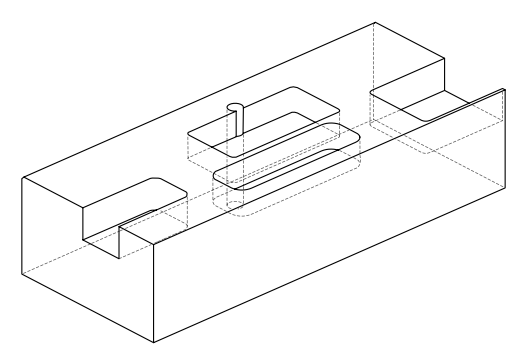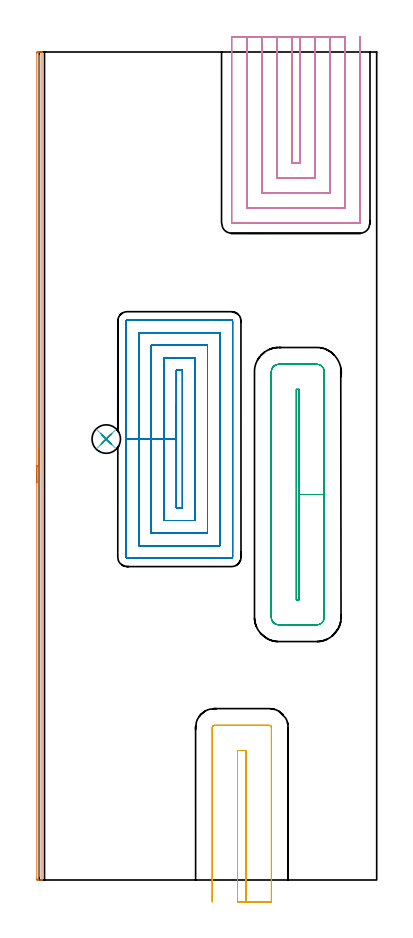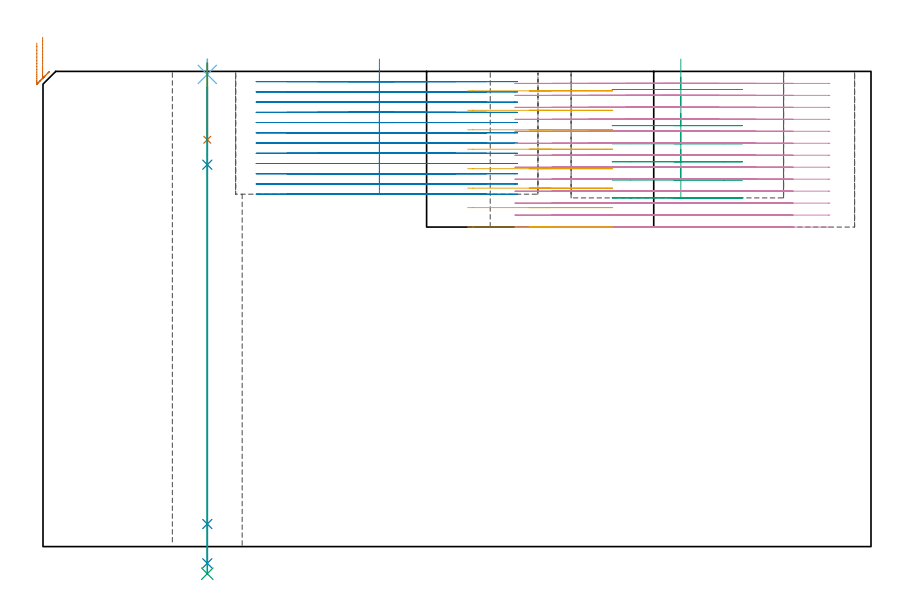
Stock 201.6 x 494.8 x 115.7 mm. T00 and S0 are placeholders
(PLAN: 9 operations, 8 tool changes, 102.4 min)
(1 AREA_MILL | FG_CHAMFER_SURFACE | UGT0205_001 | 8.06 min | 2378 mm3)
(2 MILL_RECTANGULAR_POCKET | POCKET_RECTANGULAR_STRAIGHT | NXT0201_013 | Follow Part, ap 2.5, ae 75% | 36.8 min | 334381 mm3)
(3 MILL_RECTANGULAR_POCKET_1 | POCKET_RECTANGULAR_STRAIGHT_1 | UGT0201_094 | Follow Part, ap 5, ae 75% | 9.76 min | 274281 mm3)
(4 MILL_SLOT | SLOT_PARTIAL_RECTANGULAR | NXT0201_011 | Follow Part, ap 3, ae 75% | 38.87 min | 363758 mm3)
(5 MILL_SLOT_1 | SLOT_PARTIAL_RECTANGULAR_1 | UGT0201_094 | Follow Part, ap 5, ae 75% | 7.76 min | 212583 mm3)
(6 SPOT_DRILL | STEP1HOLE | NXT0321_9005460120000 | 0.03 min | 43 mm3)
(7 DRILL_BLIND_HOLE_INTO_CENTER | STEP1HOLE | NXT0301_082 | 0.08 min | 1520 mm3)
(8 GUN_DRILL_THROUGH_HOLE | STEP1HOLE | UGT0307_008 | 0.58 min | 9491 mm3)
(9 DRILL_TO_ENLARGE_THROUGH_HOLE | STEP1HOLE | UGT0301_044 | 0.5 min | 14907 mm3)
(TOOL UGT0205_001 | Chamfer Mill 20 x 3 x 45 deg. | D20 FL50 Z2)
(TOOL NXT0201_013 | ENDMILL 10mm | D10 FL30 Z4)
(TOOL UGT0201_094 | End mill 20 mm | D20 FL38 Z4)
(TOOL NXT0201_011 | ENDMILL 12mm [2P460-1200-NA 1630] | D12 FL38 Z6)
(TOOL NXT0321_9005460120000 | NC Spot Drill, 142deg, 12mm, Carbide, Uncoated | D12 PA142 FL30 Z2)
(TOOL NXT0301_082 | Carbide Drill 11.1mm [860.1-1110-033A1-MM 2214] | D11.1 PA140 FL55 Z2)
(TOOL UGT0307_008 | Gun Drill 11 mm | D11 PA130 FL24 Z1)
(TOOL UGT0301_044 | Twist Drill 17 mm | D17 PA118 FL125 Z2)
(OP 1 AREA_MILL)
G17 G21 G94 G90
T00 M6
G54
G17 G0 G90 X-1.5 Y237.4 S1061 M3
G43 Z125.7 H0
Z122.6
G94 G1 Y237.438 Z121.728 F250.
Y237.552 Z120.864
Y237.741 Z120.012
Y238.003 Z119.18
Y238.337 Z118.374
Y238.74 Z117.6
Y239.208 Z116.864
Y239.739 Z116.172
Y240.329 Z115.529
Y240.972 Z114.94
Y241.664 Z114.409
Y242.4 Z113.94
Y243.174 Z113.537
Y243.98 Z113.203
Y244.812 Z112.941
Y245.663 Z112.752
Y246.528 Z112.638
Y247.4 Z112.6
Y494.171
X-1.498 Y494.427
X-1.493 Y494.79 Z112.601
X-1.25 Y494.8 Z112.844
X-0.735 Z113.361
X-0.383 Z113.712
X0.132 Z114.228
X0.484 Z114.578
X1.187 Z115.287
X1.398 Z115.497
X1.499 Y494.799 Z115.591
X1.555 Y494.797 Z115.646
X1.597 Y494.79 Z115.688
X1.6 Y494.618 Z115.7
Y0.181
X1.597 Y0.01 Z115.688
X1.5 Y0.002 Z115.592
X1.398 Y0. Z115.497
X1.187 Z115.287
X0.484 Z114.578
X-0.735 Z113.361
X-1.115 Z112.98
X-1.25 Y0.002 Z112.844
X-1.493 Y0.01 Z112.601
X-1.498 Y0.373 Z112.6
X-1.5 Y0.628
Y0.886
Y247.4
X-0.086 Z114.014
X-0.085 Y492.383 Z114.015
X-0.083 Y492.663 Z114.017
X-0.081 Y492.75 Z114.019
X-0.079 Y492.784 Z114.021
X-0.064 Y492.79 Z114.036
X0.084 Y492.796 Z114.184
X0.167 Y492.79 Z114.267
X0.179 Y492.784 Z114.279
X0.181 Y492.757 Z114.281
X0.184 Y492.692 Z114.284
X0.185 Y492.383 Z114.285
X0.186 Y492.076 Z114.286
Y2.724
X0.184 Y2.417 Z114.284
X0.182 Y2.208 Z114.282
X0.179 Y2.028 Z114.279
X0.012 Y2.009 Z114.112
X-0.067 Y2.01 Z114.033
X-0.079 Y2.016 Z114.021
X-0.081 Y2.043 Z114.019
X-0.084 Y2.108 Z114.016
X-0.085 Y2.417 Z114.015
X-0.086 Y2.697 Z114.014
Y247.4
Y248.271 Z114.052
Y249.136 Z114.166
Y249.988 Z114.355
Y250.82 Z114.617
Y251.626 Z114.951
Y252.4 Z115.354
Y253.136 Z115.823
Y253.828 Z116.354
Y254.471 Z116.943
Y255.06 Z117.586
Y255.591 Z118.279
Y256.06 Z119.014
Y256.463 Z119.788
Y256.797 Z120.594
Y257.059 Z121.426
Y257.248 Z122.278
Y257.362 Z123.143
Y257.4 Z124.014
G0 Z125.7
M5
M2
(OP 2 MILL_RECTANGULAR_POCKET)
G17 G21 G94 G90
T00 M6
G54
G17 G0 G90 X81.9 Y283.945 S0 M3
G43 Z125.7 H0
Z118.7
G94 G1 Y268.464 Z114.552 F250.
Y263.45 Z113.208
Y222.3 F500.
X85.5
Y304.6
X81.9
Y268.464
Y263.45
X74.4
Y214.8
X93.
Y312.1
X74.4
Y263.45
X66.9
Y207.3
X100.5
Y319.6
X66.9
Y263.45
X59.4
Y199.8
X108.
Y327.1
X59.4
Y263.45
X51.9
Y192.9
G3 X52.5 Y192.3 R0.6
G1 X114.9
G3 X115.5 Y192.9 R0.6
G1 Y334.
G3 X114.9 Y334.6 R0.6
G1 X52.5
G3 X51.9 Y334. R0.6
G1 Y263.45
Y262.45
G0 X81.9 Y283.945 Z116.208
G1 Y268.464 Z112.06 F250.
Y263.45 Z110.717
Y222.3 F500.
X85.5
Y304.6
X81.9
Y268.464
Y263.45
X74.4
Y214.8
X93.
Y312.1
X74.4
Y263.45
X66.9
Y207.3
X100.5
Y319.6
X66.9
Y263.45
X59.4
Y199.8
X108.
Y327.1
X59.4
Y263.45
X51.9
Y192.9
G3 X52.5 Y192.3 R0.6
G1 X114.9
G3 X115.5 Y192.9 R0.6
G1 Y334.
G3 X114.9 Y334.6 R0.6
G1 X52.5
G3 X51.9 Y334. R0.6
G1 Y263.45
Y262.45
G0 X81.9 Y283.945 Z113.717
G1 Y268.464 Z109.568 F250.
Y263.45 Z108.225
Y222.3 F500.
X85.5
Y304.6
X81.9
Y268.464
Y263.45
X74.4
Y214.8
X93.
Y312.1
X74.4
Y263.45
X66.9
Y207.3
X100.5
Y319.6
X66.9
Y263.45
X59.4
Y199.8
X108.
Y327.1
X59.4
Y263.45
X51.9
Y192.9
G3 X52.5 Y192.3 R0.6
G1 X114.9
G3 X115.5 Y192.9 R0.6
G1 Y334.
G3 X114.9 Y334.6 R0.6
G1 X52.5
G3 X51.9 Y334. R0.6
G1 Y263.45
Y262.45
G0 X81.9 Y283.945 Z111.225
G1 Y268.464 Z107.077 F250.
Y263.45 Z105.733
Y222.3 F500.
X85.5
Y304.6
X81.9
Y268.464
Y263.45
X74.4
Y214.8
X93.
Y312.1
X74.4
Y263.45
X66.9
Y207.3
X100.5
Y319.6
X66.9
Y263.45
X59.4
Y199.8
X108.
Y327.1
X59.4
Y263.45
X51.9
Y192.9
G3 X52.5 Y192.3 R0.6
G1 X114.9
G3 X115.5 Y192.9 R0.6
G1 Y334.
G3 X114.9 Y334.6 R0.6
G1 X52.5
G3 X51.9 Y334. R0.6
G1 Y263.45
Y262.45
G0 X81.9 Y283.945 Z108.733
G1 Y268.464 Z104.585 F250.
Y263.45 Z103.242
Y222.3 F500.
X85.5
Y304.6
X81.9
Y268.464
Y263.45
X74.4
Y214.8
X93.
Y312.1
X74.4
Y263.45
X66.9
Y207.3
X100.5
Y319.6
X66.9
Y263.45
X59.4
Y199.8
X108.
Y327.1
X59.4
Y263.45
X51.9
Y192.9
G3 X52.5 Y192.3 R0.6
G1 X114.9
G3 X115.5 Y192.9 R0.6
G1 Y334.
G3 X114.9 Y334.6 R0.6
G1 X52.5
G3 X51.9 Y334. R0.6
G1 Y263.45
Y262.45
G0 X81.9 Y283.945 Z106.242
G1 Y268.464 Z102.093 F250.
Y263.45 Z100.75
Y222.3 F500.
X85.5
Y304.6
X81.9
Y268.464
Y263.45
X74.4
Y214.8
X93.
Y312.1
X74.4
Y263.45
X66.9
Y207.3
X100.5
Y319.6
X66.9
Y263.45
X59.4
Y199.8
X108.
Y327.1
X59.4
Y263.45
X51.9
Y192.9
G3 X52.5 Y192.3 R0.6
G1 X114.9
G3 X115.5 Y192.9 R0.6
G1 Y334.
G3 X114.9 Y334.6 R0.6
G1 X52.5
G3 X51.9 Y334. R0.6
G1 Y263.45
Y262.45
G0 X81.9 Y283.945 Z103.75
G1 Y268.464 Z99.602 F250.
Y263.45 Z98.258
Y222.3 F500.
X85.5
Y304.6
X81.9
Y268.464
Y263.45
X74.4
Y214.8
X93.
Y312.1
X74.4
Y263.45
X66.9
Y207.3
X100.5
Y319.6
X66.9
Y263.45
X59.4
Y199.8
X108.
Y327.1
X59.4
Y263.45
X51.9
Y192.9
G3 X52.5 Y192.3 R0.6
G1 X114.9
G3 X115.5 Y192.9 R0.6
G1 Y334.
G3 X114.9 Y334.6 R0.6
G1 X52.5
G3 X51.9 Y334. R0.6
G1 Y263.45
Y262.45
G0 X81.9 Y283.945 Z101.258
G1 Y268.464 Z97.11 F250.
Y263.45 Z95.767
Y222.3 F500.
X85.5
Y304.6
X81.9
Y268.464
Y263.45
X74.4
Y214.8
X93.
Y312.1
X74.4
Y263.45
X66.9
Y207.3
X100.5
Y319.6
X66.9
Y263.45
X59.4
Y199.8
X108.
Y327.1
X59.4
Y263.45
X51.9
Y192.9
G3 X52.5 Y192.3 R0.6
G1 X114.9
G3 X115.5 Y192.9 R0.6
G1 Y334.
G3 X114.9 Y334.6 R0.6
G1 X52.5
G3 X51.9 Y334. R0.6
G1 Y263.45
Y262.45
G0 X81.9 Y283.945 Z98.767
G1 Y268.464 Z94.618 F250.
Y263.45 Z93.275
Y222.3 F500.
X85.5
Y304.6
X81.9
Y268.464
Y263.45
X74.4
Y214.8
X93.
Y312.1
X74.4
Y263.45
X66.9
Y207.3
X100.5
Y319.6
X66.9
Y263.45
X59.4
Y199.8
X108.
Y327.1
X59.4
Y263.45
X51.9
Y192.9
G3 X52.5 Y192.3 R0.6
G1 X114.9
G3 X115.5 Y192.9 R0.6
G1 Y334.
G3 X114.9 Y334.6 R0.6
G1 X52.5
G3 X51.9 Y334. R0.6
G1 Y263.45
Y262.45
G0 X81.9 Y283.945 Z96.275
G1 Y268.464 Z92.127 F250.
Y263.45 Z90.783
Y222.3 F500.
X85.5
Y304.6
X81.9
Y268.464
Y263.45
X74.4
Y214.8
X93.
Y312.1
X74.4
Y263.45
X66.9
Y207.3
X100.5
Y319.6
X66.9
Y263.45
X59.4
Y199.8
X108.
Y327.1
X59.4
Y263.45
X51.9
Y192.9
G3 X52.5 Y192.3 R0.6
G1 X114.9
G3 X115.5 Y192.9 R0.6
G1 Y334.
G3 X114.9 Y334.6 R0.6
G1 X52.5
G3 X51.9 Y334. R0.6
G1 Y263.45
Y262.45
G0 X81.9 Y283.945 Z93.783
G1 Y268.464 Z89.635 F250.
Y263.45 Z88.292
Y222.3 F500.
X85.5
Y304.6
X81.9
Y268.464
Y263.45
X74.4
Y214.8
X93.
Y312.1
X74.4
Y263.45
X66.9
Y207.3
X100.5
Y319.6
X66.9
Y263.45
X59.4
Y199.8
X108.
Y327.1
X59.4
Y263.45
X51.9
Y192.9
G3 X52.5 Y192.3 R0.6
G1 X114.9
G3 X115.5 Y192.9 R0.6
G1 Y334.
G3 X114.9 Y334.6 R0.6
G1 X52.5
G3 X51.9 Y334. R0.6
G1 Y263.45
Y262.45
G0 X81.9 Y283.945 Z91.292
G1 Y268.464 Z87.143 F250.
Y263.45 Z85.8
Y222.3 F500.
X85.5
Y304.6
X81.9
Y268.464
Y263.45
X74.4
Y214.8
X93.
Y312.1
X74.4
Y263.45
X66.9
Y207.3
X100.5
Y319.6
X66.9
Y263.45
X59.4
Y199.8
X108.
Y327.1
X59.4
Y263.45
X51.9
Y192.9
G3 X52.5 Y192.3 R0.6
G1 X114.9
G3 X115.5 Y192.9 R0.6
G1 Y334.
G3 X114.9 Y334.6 R0.6
G1 X52.5
G3 X51.9 Y334. R0.6
G1 Y263.45
Y262.45
G0 Z125.7
M5
M2
(OP 3 MILL_RECTANGULAR_POCKET_1)
G17 G21 G94 G90
T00 M6
G54
G17 G0 G90 X155.3 Y202.733 S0 M3
G43 Z125.7 H0
Z118.7
G94 G1 Y230.35 Z111.3 F250.
Y293.2 F500.
X153.6
Y167.5
X155.3
Y230.35
X170.3
Y303.7
G3 X165.8 Y308.2 R4.5
G1 X143.1
G3 X138.6 Y303.7 R4.5
G1 Y157.
G3 X143.1 Y152.5 R4.5
G1 X165.8
G3 X170.3 Y157. R4.5
G1 Y230.35
Y231.35
G0 X155.3 Y202.733 Z114.3
G1 Y230.35 Z106.9 F250.
Y293.2 F500.
X153.6
Y167.5
X155.3
Y230.35
X170.3
Y303.7
G3 X165.8 Y308.2 R4.5
G1 X143.1
G3 X138.6 Y303.7 R4.5
G1 Y157.
G3 X143.1 Y152.5 R4.5
G1 X165.8
G3 X170.3 Y157. R4.5
G1 Y230.35
Y231.35
G0 X155.3 Y202.733 Z109.9
G1 Y230.35 Z102.5 F250.
Y293.2 F500.
X153.6
Y167.5
X155.3
Y230.35
X170.3
Y303.7
G3 X165.8 Y308.2 R4.5
G1 X143.1
G3 X138.6 Y303.7 R4.5
G1 Y157.
G3 X143.1 Y152.5 R4.5
G1 X165.8
G3 X170.3 Y157. R4.5
G1 Y230.35
Y231.35
G0 X155.3 Y202.733 Z105.5
G1 Y230.35 Z98.1 F250.
Y293.2 F500.
X153.6
Y167.5
X155.3
Y230.35
X170.3
Y303.7
G3 X165.8 Y308.2 R4.5
G1 X143.1
G3 X138.6 Y303.7 R4.5
G1 Y157.
G3 X143.1 Y152.5 R4.5
G1 X165.8
G3 X170.3 Y157. R4.5
G1 Y230.35
Y231.35
G0 X155.3 Y202.733 Z101.1
G1 Y230.35 Z93.7 F250.
Y293.2 F500.
X153.6
Y167.5
X155.3
Y230.35
X170.3
Y303.7
G3 X165.8 Y308.2 R4.5
G1 X143.1
G3 X138.6 Y303.7 R4.5
G1 Y157.
G3 X143.1 Y152.5 R4.5
G1 X165.8
G3 X170.3 Y157. R4.5
G1 Y230.35
Y231.35
G0 X155.3 Y202.733 Z96.7
G1 Y230.35 Z89.3 F250.
Y293.2 F500.
X153.6
Y167.5
X155.3
Y230.35
X170.3
Y303.7
G3 X165.8 Y308.2 R4.5
G1 X143.1
G3 X138.6 Y303.7 R4.5
G1 Y157.
G3 X143.1 Y152.5 R4.5
G1 X165.8
G3 X170.3 Y157. R4.5
G1 Y230.35
Y231.35
G0 X155.3 Y202.733 Z92.3
G1 Y230.35 Z84.9 F250.
Y293.2 F500.
X153.6
Y167.5
X155.3
Y230.35
X170.3
Y303.7
G3 X165.8 Y308.2 R4.5
G1 X143.1
G3 X138.6 Y303.7 R4.5
G1 Y157.
G3 X143.1 Y152.5 R4.5
G1 X165.8
G3 X170.3 Y157. R4.5
G1 Y230.35
Y231.35
G0 Z125.7
M5
M2
(OP 4 MILL_SLOT)
G17 G21 G94 G90
T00 M6
G54
G17 G0 G90 X150.9 Y503.8 S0 M3
G43 Z125.7 H1
Z112.785
G94 G1 Y500.8 F250.
Y428.4 F500.
X155.6
Y500.8
Y503.8 F250.
X141.9
Y500.8
Y419.4 F500.
X164.6
Y500.8
Y503.8 F250.
X132.9
Y500.8
Y410.4 F500.
X173.6
Y500.8
Y503.8 F250.
X123.9
Y500.8
Y401.4 F500.
X182.6
Y500.8
Y503.8 F250.
X114.9
Y500.8
Y392.7 F500.
G3 X115.2 Y392.4 R0.3
G1 X191.3
G3 X191.6 Y392.7 R0.3
G1 Y500.8
Y503.8 F250.
G0 X150.9 Z109.869
G1 Y500.8
Y428.4 F500.
X155.6
Y500.8
Y503.8 F250.
X141.9
Y500.8
Y419.4 F500.
X164.6
Y500.8
Y503.8 F250.
X132.9
Y500.8
Y410.4 F500.
X173.6
Y500.8
Y503.8 F250.
X123.9
Y500.8
Y401.4 F500.
X182.6
Y500.8
Y503.8 F250.
X114.9
Y500.8
Y392.7 F500.
G3 X115.2 Y392.4 R0.3
G1 X191.3
G3 X191.6 Y392.7 R0.3
G1 Y500.8
Y503.8 F250.
G0 X150.9 Z106.954
G1 Y500.8
Y428.4 F500.
X155.6
Y500.8
Y503.8 F250.
X141.9
Y500.8
Y419.4 F500.
X164.6
Y500.8
Y503.8 F250.
X132.9
Y500.8
Y410.4 F500.
X173.6
Y500.8
Y503.8 F250.
X123.9
Y500.8
Y401.4 F500.
X182.6
Y500.8
Y503.8 F250.
X114.9
Y500.8
Y392.7 F500.
G3 X115.2 Y392.4 R0.3
G1 X191.3
G3 X191.6 Y392.7 R0.3
G1 Y500.8
Y503.8 F250.
G0 X150.9 Z104.038
G1 Y500.8
Y428.4 F500.
X155.6
Y500.8
Y503.8 F250.
X141.9
Y500.8
Y419.4 F500.
X164.6
Y500.8
Y503.8 F250.
X132.9
Y500.8
Y410.4 F500.
X173.6
Y500.8
Y503.8 F250.
X123.9
Y500.8
Y401.4 F500.
X182.6
Y500.8
Y503.8 F250.
X114.9
Y500.8
Y392.7 F500.
G3 X115.2 Y392.4 R0.3
G1 X191.3
G3 X191.6 Y392.7 R0.3
G1 Y500.8
Y503.8 F250.
G0 X150.9 Z101.123
G1 Y500.8
Y428.4 F500.
X155.6
Y500.8
Y503.8 F250.
X141.9
Y500.8
Y419.4 F500.
X164.6
Y500.8
Y503.8 F250.
X132.9
Y500.8
Y410.4 F500.
X173.6
Y500.8
Y503.8 F250.
X123.9
Y500.8
Y401.4 F500.
X182.6
Y500.8
Y503.8 F250.
X114.9
Y500.8
Y392.7 F500.
G3 X115.2 Y392.4 R0.3
G1 X191.3
G3 X191.6 Y392.7 R0.3
G1 Y500.8
Y503.8 F250.
G0 X150.9 Z98.208
G1 Y500.8
Y428.4 F500.
X155.6
Y500.8
Y503.8 F250.
X141.9
Y500.8
Y419.4 F500.
X164.6
Y500.8
Y503.8 F250.
X132.9
Y500.8
Y410.4 F500.
X173.6
Y500.8
Y503.8 F250.
X123.9
Y500.8
Y401.4 F500.
X182.6
Y500.8
Y503.8 F250.
X114.9
Y500.8
Y392.7 F500.
G3 X115.2 Y392.4 R0.3
G1 X191.3
G3 X191.6 Y392.7 R0.3
G1 Y500.8
Y503.8 F250.
G0 X150.9 Z95.292
G1 Y500.8
Y428.4 F500.
X155.6
Y500.8
Y503.8 F250.
X141.9
Y500.8
Y419.4 F500.
X164.6
Y500.8
Y503.8 F250.
X132.9
Y500.8
Y410.4 F500.
X173.6
Y500.8
Y503.8 F250.
X123.9
Y500.8
Y401.4 F500.
X182.6
Y500.8
Y503.8 F250.
X114.9
Y500.8
Y392.7 F500.
G3 X115.2 Y392.4 R0.3
G1 X191.3
G3 X191.6 Y392.7 R0.3
G1 Y500.8
Y503.8 F250.
G0 X150.9 Z92.377
G1 Y500.8
Y428.4 F500.
X155.6
Y500.8
Y503.8 F250.
X141.9
Y500.8
Y419.4 F500.
X164.6
Y500.8
Y503.8 F250.
X132.9
Y500.8
Y410.4 F500.
X173.6
Y500.8
Y503.8 F250.
X123.9
Y500.8
Y401.4 F500.
X182.6
Y500.8
Y503.8 F250.
X114.9
Y500.8
Y392.7 F500.
G3 X115.2 Y392.4 R0.3
G1 X191.3
G3 X191.6 Y392.7 R0.3
G1 Y500.8
Y503.8 F250.
G0 X150.9 Z89.462
G1 Y500.8
Y428.4 F500.
X155.6
Y500.8
Y503.8 F250.
X141.9
Y500.8
Y419.4 F500.
X164.6
Y500.8
Y503.8 F250.
X132.9
Y500.8
Y410.4 F500.
X173.6
Y500.8
Y503.8 F250.
X123.9
Y500.8
Y401.4 F500.
X182.6
Y500.8
Y503.8 F250.
X114.9
Y500.8
Y392.7 F500.
G3 X115.2 Y392.4 R0.3
G1 X191.3
G3 X191.6 Y392.7 R0.3
G1 Y500.8
Y503.8 F250.
G0 X150.9 Z86.546
G1 Y500.8
Y428.4 F500.
X155.6
Y500.8
Y503.8 F250.
X141.9
Y500.8
Y419.4 F500.
X164.6
Y500.8
Y503.8 F250.
X132.9
Y500.8
Y410.4 F500.
X173.6
Y500.8
Y503.8 F250.
X123.9
Y500.8
Y401.4 F500.
X182.6
Y500.8
Y503.8 F250.
X114.9
Y500.8
Y392.7 F500.
G3 X115.2 Y392.4 R0.3
G1 X191.3
G3 X191.6 Y392.7 R0.3
G1 Y500.8
Y503.8 F250.
G0 X150.9 Z83.631
G1 Y500.8
Y428.4 F500.
X155.6
Y500.8
Y503.8 F250.
X141.9
Y500.8
Y419.4 F500.
X164.6
Y500.8
Y503.8 F250.
X132.9
Y500.8
Y410.4 F500.
X173.6
Y500.8
Y503.8 F250.
X123.9
Y500.8
Y401.4 F500.
X182.6
Y500.8
Y503.8 F250.
X114.9
Y500.8
Y392.7 F500.
G3 X115.2 Y392.4 R0.3
G1 X191.3
G3 X191.6 Y392.7 R0.3
G1 Y500.8
Y503.8 F250.
G0 X150.9 Z80.715
G1 Y500.8
Y428.4 F500.
X155.6
Y500.8
Y503.8 F250.
X141.9
Y500.8
Y419.4 F500.
X164.6
Y500.8
Y503.8 F250.
X132.9
Y500.8
Y410.4 F500.
X173.6
Y500.8
Y503.8 F250.
X123.9
Y500.8
Y401.4 F500.
X182.6
Y500.8
Y503.8 F250.
X114.9
Y500.8
Y392.7 F500.
G3 X115.2 Y392.4 R0.3
G1 X191.3
G3 X191.6 Y392.7 R0.3
G1 Y500.8
Y503.8 F250.
G0 X150.9 Z77.8
G1 Y500.8
Y428.4 F500.
X155.6
Y500.8
Y503.8 F250.
X141.9
Y500.8
Y419.4 F500.
X164.6
Y500.8
Y503.8 F250.
X132.9
Y500.8
Y410.4 F500.
X173.6
Y500.8
Y503.8 F250.
X123.9
Y500.8
Y401.4 F500.
X182.6
Y500.8
Y503.8 F250.
X114.9
Y500.8
Y392.7 F500.
G3 X115.2 Y392.4 R0.3
G1 X191.3
G3 X191.6 Y392.7 R0.3
G1 Y500.8
Y503.8 F250.
G0 Z125.7
M5
M2
(OP 5 MILL_SLOT_1)
G17 G21 G94 G90
T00 M6
G54
G17 G0 G90 X123.7 Y-13. S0 M3
G43 Z125.7 H0
Z110.962
G94 G1 Y-10. F250.
Y77.4 F500.
X118.4
Y-10.
Y-13. F250.
X138.7
Y-10.
Y91.1 F500.
G3 X137.4 Y92.4 R1.3
G1 X104.7
G3 X103.4 Y91.1 R1.3
G1 Y-10.
Y-13. F250.
G0 X123.7 Z106.225
G1 Y-10.
Y77.4 F500.
X118.4
Y-10.
Y-13. F250.
X138.7
Y-10.
Y91.1 F500.
G3 X137.4 Y92.4 R1.3
G1 X104.7
G3 X103.4 Y91.1 R1.3
G1 Y-10.
Y-13. F250.
G0 X123.7 Z101.487
G1 Y-10.
Y77.4 F500.
X118.4
Y-10.
Y-13. F250.
X138.7
Y-10.
Y91.1 F500.
G3 X137.4 Y92.4 R1.3
G1 X104.7
G3 X103.4 Y91.1 R1.3
G1 Y-10.
Y-13. F250.
G0 X123.7 Z96.75
G1 Y-10.
Y77.4 F500.
X118.4
Y-10.
Y-13. F250.
X138.7
Y-10.
Y91.1 F500.
G3 X137.4 Y92.4 R1.3
G1 X104.7
G3 X103.4 Y91.1 R1.3
G1 Y-10.
Y-13. F250.
G0 X123.7 Z92.012
G1 Y-10.
Y77.4 F500.
X118.4
Y-10.
Y-13. F250.
X138.7
Y-10.
Y91.1 F500.
G3 X137.4 Y92.4 R1.3
G1 X104.7
G3 X103.4 Y91.1 R1.3
G1 Y-10.
Y-13. F250.
G0 X123.7 Z87.275
G1 Y-10.
Y77.4 F500.
X118.4
Y-10.
Y-13. F250.
X138.7
Y-10.
Y91.1 F500.
G3 X137.4 Y92.4 R1.3
G1 X104.7
G3 X103.4 Y91.1 R1.3
G1 Y-10.
Y-13. F250.
G0 X123.7 Z82.537
G1 Y-10.
Y77.4 F500.
X118.4
Y-10.
Y-13. F250.
X138.7
Y-10.
Y91.1 F500.
G3 X137.4 Y92.4 R1.3
G1 X104.7
G3 X103.4 Y91.1 R1.3
G1 Y-10.
Y-13. F250.
G0 X123.7 Z77.8
G1 Y-10.
Y77.4 F500.
X118.4
Y-10.
Y-13. F250.
X138.7
Y-10.
Y91.1 F500.
G3 X137.4 Y92.4 R1.3
G1 X104.7
G3 X103.4 Y91.1 R1.3
G1 Y-10.
Y-13. F250.
G0 Z125.7
M5
M2
(OP 6 SPOT_DRILL)
G17 G21 G94 G90
T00 M6
G54
G17 G0 G90 X40. Y263.5 S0 M3
G43 Z125.7 H0
G94 G81 G98 Z114.968 F250. R118.7
G80
M5
M2
(OP 7 DRILL_BLIND_HOLE_INTO_CENTER)
G17 G21 G94 G90
T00 M6
G54
G17 G0 G90 X40. Y263.5 S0 M3
G43 Z125.7 H1
G94 G81 G98 Z99.05 F250. R117.7
G80
M5
M2
(OP 8 GUN_DRILL_THROUGH_HOLE)
G17 G21 G94 G90
T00 M6
G54
G17 G0 G90 X40. Y263.5 M8
G43 Z125.7 H0
Z111.889
S716 M3
G94 G1 Z92.987 F125. M26
G4 X.084
Z5.5 F250.
G4 X.084
Z-4.065 F125.
G4 X.084
M5
M9
G0 Z111.889
Z125.7
M2
(OP 9 DRILL_TO_ENLARGE_THROUGH_HOLE)
G17 G21 G94 G90
T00 M6
G54
G17 G0 G90 X40. Y263.5 S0 M3
G43 Z125.7 H0
G94 G73 G98 Z-6.607 F250. Q15.288 R117.7
G80
M5
M2
